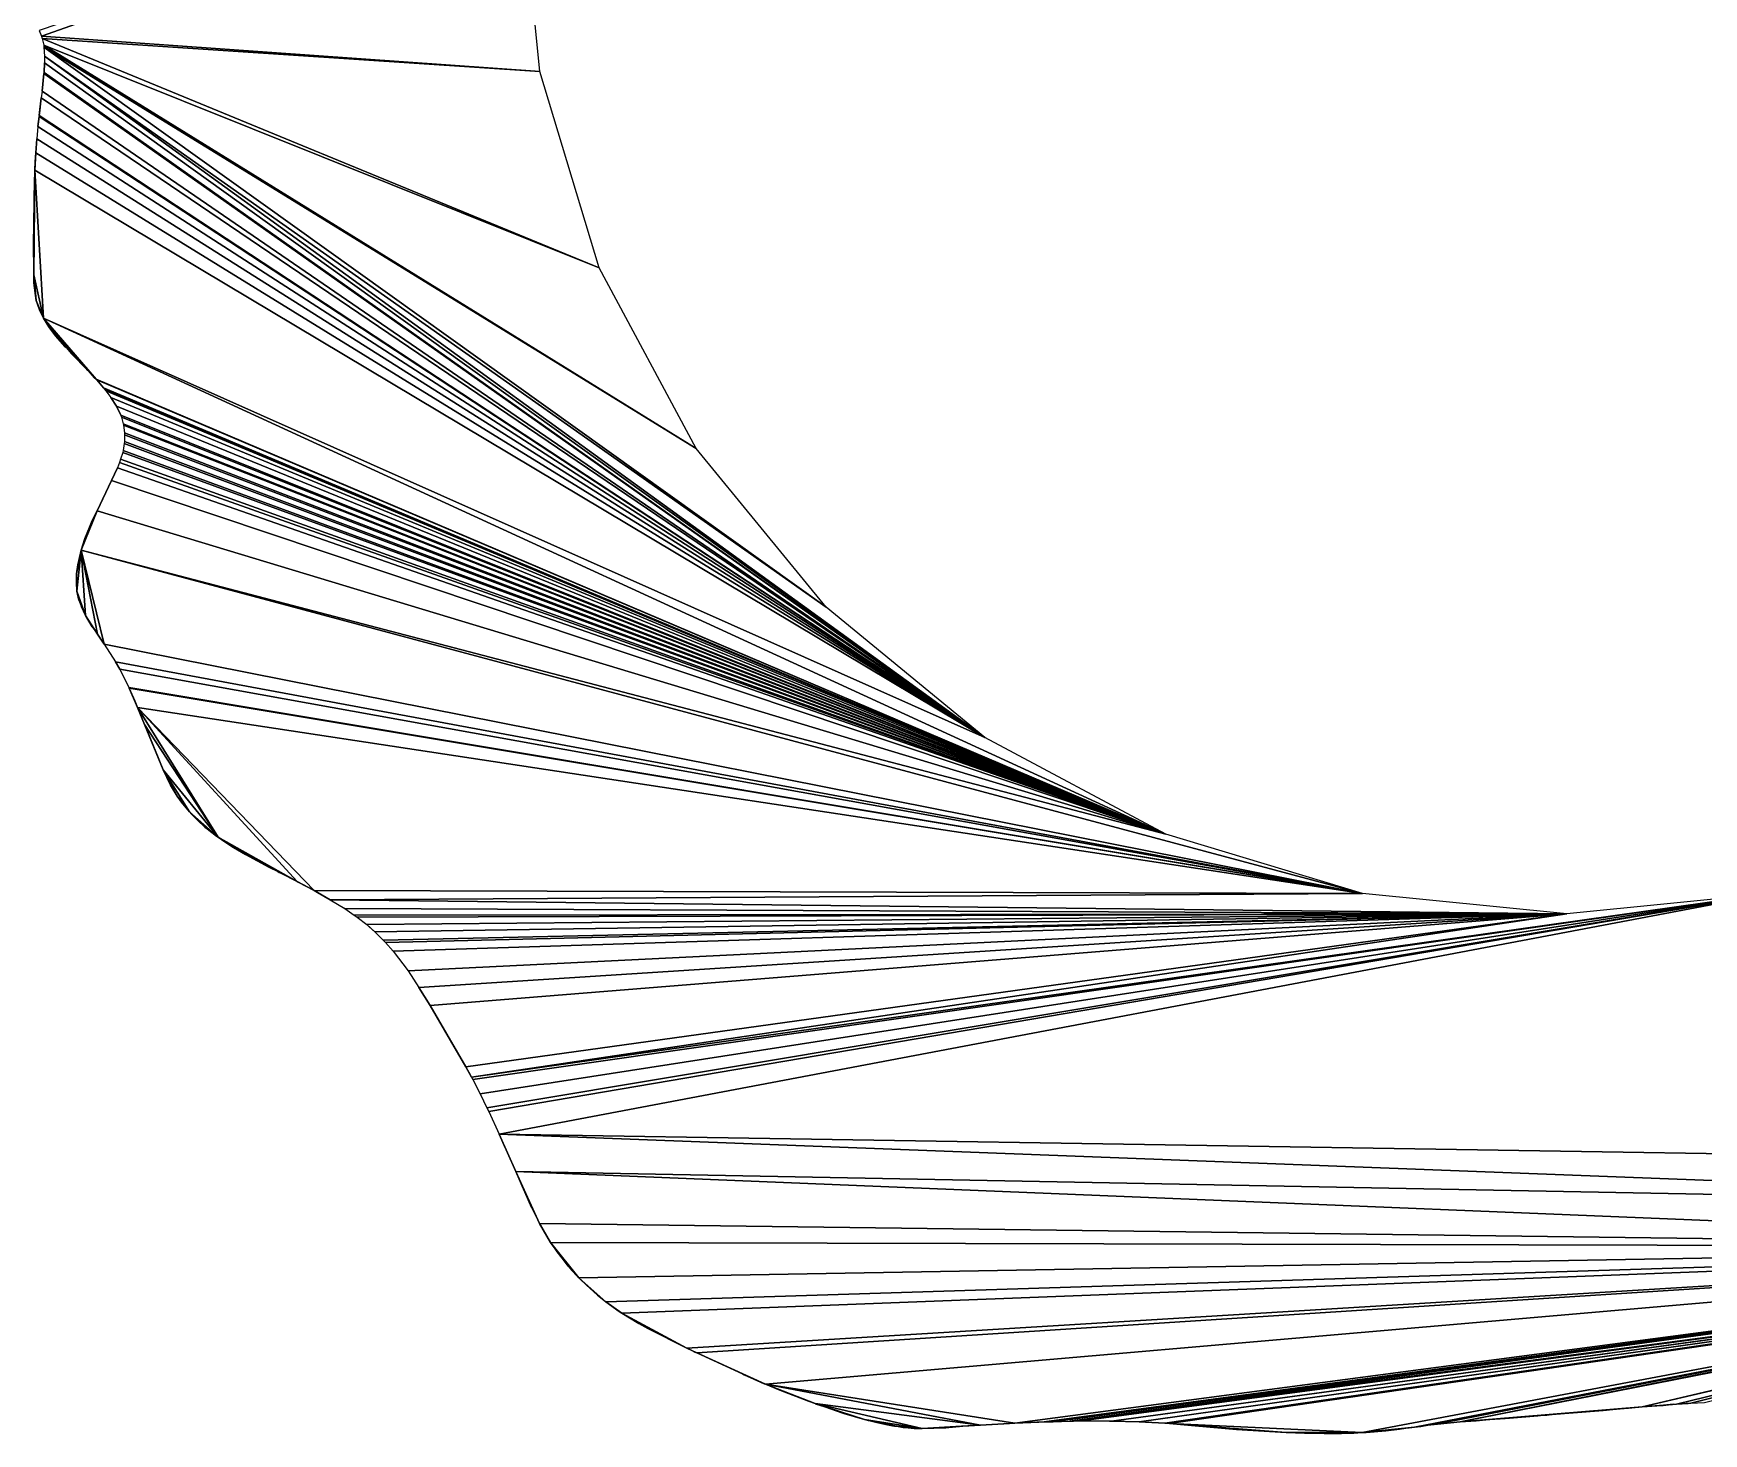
# Model space of a CAD drawing. Extents: x -96 to 96, y -93 to 93.
# Drawn here: x -90.8 to 8.1, y -92.8 to -9.8 of the extents above; entities that cross this region are included whole.
import ezdxf

# ---------------------------------------------------------------- set-up
doc = ezdxf.new("R2010")
doc.units = 0

msp = doc.modelspace()

# ---------------------------------------------------------------- linework, layer by layer
for points in [[(-62, 0, 100), (-90.445, -9.672, 100), (-90.306, -10.02, 100)], [(-60.809, -12.096, 100), (-62, 0, 100), (-90.306, -10.02, 100)], [(-60.809, -12.096, 100), (-90.306, -10.02, 100), (-90.274, -10.144, 100)], [(-57.281, -23.726, 100), (-60.809, -12.096, 100), (-90.274, -10.144, 100)], [(-57.281, -23.726, 100), (-90.274, -10.144, 100), (-90.181, -10.541, 100)], [(-51.551, -34.445, 100), (-57.281, -23.726, 100), (-90.181, -10.541, 100)], [(-51.551, -34.445, 100), (-90.181, -10.541, 100), (-90.164, -10.666, 100)], [(-43.841, -43.841, 100), (-51.551, -34.445, 100), (-90.164, -10.666, 100)], [(-43.841, -43.841, 100), (-90.164, -10.666, 100), (-90.128, -11.188, 100)], [(-90.13, -11.585, 100), (-90.161, -12.107, 100), (-90.162, -12.169, 100)], [(-34.445, -51.551, 100), (-90.13, -11.585, 100), (-90.162, -12.169, 100)], [(-34.445, -51.551, 100), (-90.128, -11.188, 100), (-90.13, -11.585, 100)], [(-34.445, -51.551, 100), (-43.841, -43.841, 100), (-90.128, -11.188, 100)], [(-90.165, -12.232, 100), (-90.27, -13.151, 100), (-90.279, -13.276, 100)], [(-34.445, -51.551, 100), (-90.165, -12.232, 100), (-90.279, -13.276, 100)], [(-34.445, -51.551, 100), (-90.162, -12.169, 100), (-90.165, -12.232, 100)], [(-90.326, -13.673, 100), (-90.438, -14.578, 100), (-90.448, -14.717, 100)], [(-34.445, -51.551, 100), (-90.326, -13.673, 100), (-90.448, -14.717, 100)], [(-34.445, -51.551, 100), (-90.279, -13.276, 100), (-90.326, -13.673, 100)], [(-90.455, -14.779, 100), (-90.516, -15.238, 100), (-90.523, -15.363, 100)], [(-34.445, -51.551, 100), (-90.455, -14.779, 100), (-90.523, -15.363, 100)], [(-34.445, -51.551, 100), (-90.448, -14.717, 100), (-90.455, -14.779, 100)], [(-34.445, -51.551, 100), (-90.523, -15.363, 100), (-90.586, -16.084, 100)], [(-90.586, -16.084, 100), (-90.608, -16.282, 100), (-90.646, -16.929, 100)], [(-34.445, -51.551, 100), (-90.586, -16.084, 100), (-90.646, -16.929, 100)], [(-90.695, -17.451, 100), (-90.712, -17.848, 100), (-90.711, -17.941, 100)], [(-90.646, -16.929, 100), (-90.695, -17.451, 100), (-90.711, -17.941, 100)], [(-34.445, -51.551, 100), (-90.646, -16.929, 100), (-90.711, -17.941, 100)], [(-90.646, -16.929, 100), (-90.688, -17.326, 100), (-90.695, -17.451, 100)], [(-90.711, -17.941, 100), (-90.755, -19.538, 100), (-90.775, -21.392, 100)], [(-90.711, -17.941, 100), (-90.775, -21.392, 100), (-90.771, -24.156, 100)], [(-90.711, -17.941, 100), (-90.771, -24.156, 100), (-90.198, -26.72, 100)], [(-90.711, -17.941, 100), (-90.757, -19.414, 100), (-90.755, -19.538, 100)], [(-34.445, -51.551, 100), (-90.711, -17.941, 100), (-90.198, -26.72, 100)], [(-90.755, -19.538, 100), (-90.774, -19.998, 100), (-90.775, -21.392, 100)], [(-90.775, -21.392, 100), (-90.778, -21.456, 100), (-90.786, -22.073, 100)], [(-90.775, -21.392, 100), (-90.786, -22.073, 100), (-90.771, -24.156, 100)], [(-90.786, -22.073, 100), (-90.791, -22.148, 100), (-90.771, -24.156, 100)], [(-90.771, -24.156, 100), (-90.771, -24.368, 100), (-90.762, -24.633, 100)], [(-90.771, -24.156, 100), (-90.762, -24.633, 100), (-90.63, -25.676, 100)], [(-90.771, -24.156, 100), (-90.63, -25.676, 100), (-90.198, -26.72, 100)], [(-90.762, -24.633, 100), (-90.713, -25.154, 100), (-90.63, -25.676, 100)], [(-90.63, -25.676, 100), (-90.592, -25.796, 100), (-90.435, -26.219, 100)], [(-90.63, -25.676, 100), (-90.435, -26.219, 100), (-90.198, -26.72, 100)], [(-90.435, -26.219, 100), (-90.351, -26.405, 100), (-90.198, -26.72, 100)], [(-90.198, -26.72, 100), (-89.962, -27.107, 100), (-89.884, -27.23, 100)], [(-90.198, -26.72, 100), (-89.884, -27.23, 100), (-89.478, -27.764, 100)], [(-90.198, -26.72, 100), (-89.478, -27.764, 100), (-88.86, -28.461, 100)], [(-90.198, -26.72, 100), (-88.86, -28.461, 100), (-87.568, -29.815, 100)], [(-90.198, -26.72, 100), (-87.568, -29.815, 100), (-87.167, -30.247, 100)], [(-90.198, -26.72, 100), (-87.167, -30.247, 100), (-87.07, -30.339, 100)], [(-23.726, -57.281, 100), (-34.445, -51.551, 100), (-90.198, -26.72, 100)], [(-23.726, -57.281, 100), (-90.198, -26.72, 100), (-87.07, -30.339, 100)], [(-89.884, -27.23, 100), (-89.79, -27.357, 100), (-89.478, -27.764, 100)], [(-89.478, -27.764, 100), (-89.342, -27.923, 100), (-88.926, -28.39, 100)], [(-89.478, -27.764, 100), (-88.926, -28.39, 100), (-88.86, -28.461, 100)], [(-88.86, -28.461, 100), (-88.548, -28.808, 100), (-87.568, -29.815, 100)], [(-87.568, -29.815, 100), (-87.353, -30.05, 100), (-87.167, -30.247, 100)], [(-23.726, -57.281, 100), (-87.07, -30.339, 100), (-87.037, -30.373, 100)], [(-87.037, -30.373, 100), (-86.98, -30.446, 100), (-86.64, -30.844, 100)], [(-23.726, -57.281, 100), (-87.037, -30.373, 100), (-86.64, -30.844, 100)], [(-23.726, -57.281, 100), (-86.64, -30.844, 100), (-86.593, -30.895, 100)], [(-23.726, -57.281, 100), (-86.593, -30.895, 100), (-86.495, -31.02, 100)], [(-23.726, -57.281, 100), (-86.495, -31.02, 100), (-86.199, -31.418, 100)], [(-86.199, -31.418, 100), (-86.121, -31.55, 100), (-85.878, -31.939, 100)], [(-23.726, -57.281, 100), (-86.199, -31.418, 100), (-85.878, -31.939, 100)], [(-85.878, -31.939, 100), (-85.692, -32.315, 100), (-85.615, -32.461, 100)], [(-23.726, -57.281, 100), (-85.878, -31.939, 100), (-85.615, -32.461, 100)], [(-23.726, -57.281, 100), (-85.615, -32.461, 100), (-85.57, -32.586, 100)], [(-23.726, -57.281, 100), (-85.57, -32.586, 100), (-85.467, -32.983, 100)], [(-23.726, -57.281, 100), (-85.467, -32.983, 100), (-85.454, -33.05, 100)], [(-23.726, -57.281, 100), (-85.454, -33.05, 100), (-85.393, -33.505, 100)], [(-23.726, -57.281, 100), (-85.393, -33.505, 100), (-85.387, -33.629, 100)], [(-23.726, -57.281, 100), (-85.479, -34.548, 100), (-85.504, -34.673, 100)], [(-23.726, -57.281, 100), (-85.414, -34.151, 100), (-85.479, -34.548, 100)], [(-23.726, -57.281, 100), (-85.398, -34.027, 100), (-85.414, -34.151, 100)], [(-23.726, -57.281, 100), (-85.387, -33.629, 100), (-85.398, -34.027, 100)], [(-85.816, -35.592, 100), (-86.032, -36.044, 100), (-86.16, -36.333, 100)], [(-23.726, -57.281, 100), (-85.816, -35.592, 100), (-86.16, -36.333, 100)], [(-23.726, -57.281, 100), (-85.693, -35.269, 100), (-85.816, -35.592, 100)], [(-23.726, -57.281, 100), (-85.626, -35.07, 100), (-85.693, -35.269, 100)], [(-23.726, -57.281, 100), (-85.504, -34.673, 100), (-85.626, -35.07, 100)], [(-86.16, -36.333, 100), (-86.713, -37.481, 100), (-87.011, -38.128, 100)], [(-23.726, -57.281, 100), (-86.16, -36.333, 100), (-87.011, -38.128, 100)], [(-87.011, -38.128, 100), (-87.291, -38.656, 100), (-87.954, -40.459, 100)], [(-23.726, -57.281, 100), (-87.011, -38.128, 100), (-87.954, -40.459, 100)], [(-87.011, -38.128, 100), (-87.135, -38.354, 100), (-87.291, -38.656, 100)], [(-87.291, -38.656, 100), (-87.739, -39.768, 100), (-87.954, -40.459, 100)], [(-87.291, -38.656, 100), (-87.323, -38.724, 100), (-87.739, -39.768, 100)], [(-87.954, -40.459, 100), (-88.151, -41.333, 100), (-88.237, -41.855, 100)], [(-87.954, -40.459, 100), (-88.237, -41.855, 100), (-88.219, -42.899, 100)], [(-87.954, -40.459, 100), (-88.219, -42.899, 100), (-87.701, -44.34, 100)], [(-87.954, -40.459, 100), (-88.114, -41.087, 100), (-88.151, -41.333, 100)], [(-87.739, -39.768, 100), (-87.795, -39.931, 100), (-87.954, -40.459, 100)], [(-12.096, -60.809, 100), (-23.726, -57.281, 100), (-87.954, -40.459, 100)], [(-87.954, -40.459, 100), (-87.701, -44.34, 100), (-86.997, -45.433, 100)], [(-87.954, -40.459, 100), (-86.997, -45.433, 100), (-86.596, -46.03, 100)], [(-12.096, -60.809, 100), (-87.954, -40.459, 100), (-86.596, -46.03, 100)], [(-88.151, -41.333, 100), (-88.189, -41.53, 100), (-88.237, -41.855, 100)], [(-88.237, -41.855, 100), (-88.243, -41.916, 100), (-88.248, -42.377, 100)], [(-88.237, -41.855, 100), (-88.248, -42.377, 100), (-88.219, -42.899, 100)], [(-88.248, -42.377, 100), (-88.245, -42.455, 100), (-88.219, -42.899, 100)], [(-88.219, -42.899, 100), (-88.203, -43.023, 100), (-88.103, -43.421, 100)], [(-88.219, -42.899, 100), (-88.103, -43.421, 100), (-87.949, -43.818, 100)], [(-88.219, -42.899, 100), (-87.949, -43.818, 100), (-87.701, -44.34, 100)], [(-87.949, -43.818, 100), (-87.909, -43.943, 100), (-87.701, -44.34, 100)], [(-87.701, -44.34, 100), (-87.645, -44.464, 100), (-87.309, -45.004, 100)], [(-87.701, -44.34, 100), (-87.309, -45.004, 100), (-86.997, -45.433, 100)], [(-86.997, -45.433, 100), (-86.938, -45.536, 100), (-86.596, -46.03, 100)], [(-12.096, -60.809, 100), (-86.596, -46.03, 100), (-85.931, -47.074, 100)], [(-85.931, -47.074, 100), (-85.713, -47.464, 100), (-85.682, -47.515, 100)], [(-12.096, -60.809, 100), (-85.931, -47.074, 100), (-85.682, -47.515, 100)], [(-12.096, -60.809, 100), (-85.682, -47.515, 100), (-85.133, -48.607, 100)], [(-12.096, -60.809, 100), (-85.133, -48.607, 100), (-85.117, -48.64, 100)], [(-85.117, -48.64, 100), (-84.901, -49.157, 100), (-84.793, -49.398, 100)], [(-85.117, -48.64, 100), (-84.793, -49.398, 100), (-84.626, -49.779, 100)], [(-12.096, -60.809, 100), (-85.117, -48.64, 100), (-84.626, -49.779, 100)], [(-84.793, -49.398, 100), (-84.727, -49.555, 100), (-84.626, -49.779, 100)], [(-84.626, -49.779, 100), (-84.405, -50.331, 100), (-84.211, -50.789, 100)], [(-84.626, -49.779, 100), (-84.211, -50.789, 100), (-79.849, -57.466, 100)], [(-84.626, -49.779, 100), (-79.849, -57.466, 100), (-75.176, -60.098, 100)], [(-84.626, -49.779, 100), (-75.176, -60.098, 100), (-74.175, -60.631, 100)], [(-12.096, -60.809, 100), (-84.626, -49.779, 100), (-74.175, -60.631, 100)], [(-84.211, -50.789, 100), (-84.119, -51.024, 100), (-84.079, -51.112, 100)], [(-84.211, -50.789, 100), (-84.079, -51.112, 100), (-83.111, -53.478, 100)], [(-84.211, -50.789, 100), (-83.111, -53.478, 100), (-79.849, -57.466, 100)], [(-84.079, -51.112, 100), (-83.665, -52.133, 100), (-83.111, -53.478, 100)], [(-83.665, -52.133, 100), (-83.622, -52.247, 100), (-83.589, -52.32, 100)], [(-83.665, -52.133, 100), (-83.589, -52.32, 100), (-83.111, -53.478, 100)], [(-83.111, -53.478, 100), (-82.99, -53.734, 100), (-82.669, -54.385, 100)], [(-83.111, -53.478, 100), (-82.669, -54.385, 100), (-82.273, -55.035, 100)], [(-83.111, -53.478, 100), (-82.273, -55.035, 100), (-81.557, -55.972, 100)], [(-83.111, -53.478, 100), (-81.557, -55.972, 100), (-79.849, -57.466, 100)], [(-82.669, -54.385, 100), (-82.376, -54.876, 100), (-82.273, -55.035, 100)], [(-82.273, -55.035, 100), (-82.112, -55.269, 100), (-82.019, -55.394, 100)], [(-82.273, -55.035, 100), (-82.019, -55.394, 100), (-81.557, -55.972, 100)], [(-82.019, -55.394, 100), (-81.664, -55.844, 100), (-81.557, -55.972, 100)], [(-81.557, -55.972, 100), (-81.445, -56.089, 100), (-81.049, -56.484, 100)], [(-81.557, -55.972, 100), (-81.049, -56.484, 100), (-80.499, -56.981, 100)], [(-81.557, -55.972, 100), (-80.499, -56.981, 100), (-79.849, -57.466, 100)], [(-81.049, -56.484, 100), (-80.634, -56.864, 100), (-80.499, -56.981, 100)], [(-80.499, -56.981, 100), (-80.039, -57.331, 100), (-79.947, -57.399, 100)], [(-80.499, -56.981, 100), (-79.947, -57.399, 100), (-79.849, -57.466, 100)], [(-79.849, -57.466, 100), (-79.465, -57.738, 100), (-79.33, -57.826, 100)], [(-79.849, -57.466, 100), (-79.33, -57.826, 100), (-78.933, -58.069, 100)], [(-79.849, -57.466, 100), (-78.933, -58.069, 100), (-78.223, -58.49, 100)], [(-79.849, -57.466, 100), (-78.223, -58.49, 100), (-76.313, -59.502, 100)], [(-79.849, -57.466, 100), (-76.313, -59.502, 100), (-75.176, -60.098, 100)], [(-78.933, -58.069, 100), (-78.819, -58.142, 100), (-78.223, -58.49, 100)], [(-78.223, -58.49, 100), (-76.981, -59.172, 100), (-76.844, -59.243, 100)], [(-78.223, -58.49, 100), (-76.844, -59.243, 100), (-76.313, -59.502, 100)], [(-76.313, -59.502, 100), (-76.234, -59.549, 100), (-76.147, -59.597, 100)], [(-76.313, -59.502, 100), (-76.147, -59.597, 100), (-75.176, -60.098, 100)], [(-75.176, -60.098, 100), (-75.119, -60.132, 100), (-74.175, -60.631, 100)], [(-74.175, -60.631, 100), (-73.968, -60.753, 100), (-73.212, -61.172, 100)], [(-12.096, -60.809, 100), (-74.175, -60.631, 100), (-73.212, -61.172, 100)], [(0, -62, 100), (-12.096, -60.809, 100), (-73.212, -61.172, 100)], [(0, -62, 100), (-73.212, -61.172, 100), (-72.359, -61.687, 100)], [(12.096, -60.809, 100), (0, -62, 100), (-64.843, -71.694, 100)], [(12.096, -60.809, 100), (-64.843, -71.694, 100), (-64.775, -71.818, 100)], [(12.096, -60.809, 100), (-64.775, -71.818, 100), (-64.33, -72.68, 100)], [(12.096, -60.809, 100), (-64.33, -72.68, 100), (-63.943, -73.493, 100)], [(12.096, -60.809, 100), (-63.943, -73.493, 100), (-63.826, -73.725, 100)], [(12.096, -60.809, 100), (-63.826, -73.725, 100), (-63.204, -75.061, 100)], [(55.091, -76.963, 100), (12.096, -60.809, 100), (-63.204, -75.061, 100)], [(0, -62, 100), (-72.359, -61.687, 100), (-71.794, -62.082, 100)], [(0, -62, 100), (-71.794, -62.082, 100), (-71.629, -62.203, 100)], [(0, -62, 100), (-71.629, -62.203, 100), (-71.056, -62.646, 100)], [(0, -62, 100), (-71.056, -62.646, 100), (-70.568, -63.074, 100)], [(0, -62, 100), (-70.568, -63.074, 100), (-70.071, -63.558, 100)], [(0, -62, 100), (-70.071, -63.558, 100), (-69.932, -63.713, 100)], [(0, -62, 100), (-69.932, -63.713, 100), (-69.492, -64.227, 100)], [(0, -62, 100), (-69.492, -64.227, 100), (-68.603, -65.381, 100)], [(0, -62, 100), (-68.603, -65.381, 100), (-67.961, -66.366, 100)], [(0, -62, 100), (-67.961, -66.366, 100), (-67.306, -67.437, 100)], [(0, -62, 100), (-67.306, -67.437, 100), (-65.179, -71.081, 100)], [(0, -62, 100), (-65.179, -71.081, 100), (-64.843, -71.694, 100)], [(-71.056, -62.646, 100), (-70.906, -62.783, 100), (-70.568, -63.074, 100)], [(-70.568, -63.074, 100), (-70.469, -63.173, 100), (-70.071, -63.558, 100)], [(-67.961, -66.366, 100), (-67.62, -66.937, 100), (-67.306, -67.437, 100)], [(-67.306, -67.437, 100), (-66.215, -69.31, 100), (-65.744, -70.116, 100)], [(-67.306, -67.437, 100), (-65.744, -70.116, 100), (-65.179, -71.081, 100)], [(-65.744, -70.116, 100), (-65.382, -70.758, 100), (-65.179, -71.081, 100)], [(-65.179, -71.081, 100), (-64.914, -71.569, 100), (-64.843, -71.694, 100)], [(-63.204, -75.061, 100), (-62.893, -75.779, 100), (-62.834, -75.903, 100)], [(-63.204, -75.061, 100), (-62.834, -75.903, 100), (-62.218, -77.272, 100)], [(51.513, -79.448, 100), (55.091, -76.963, 100), (-63.204, -75.061, 100)], [(51.513, -79.448, 100), (-63.204, -75.061, 100), (-62.218, -77.272, 100)], [(-62.218, -77.272, 100), (-61.861, -78.118, 100), (-61.291, -79.41, 100)], [(-62.218, -77.272, 100), (-61.291, -79.41, 100), (-61.138, -79.704, 100)], [(46.311, -81.735, 100), (51.513, -79.448, 100), (-62.218, -77.272, 100)], [(-62.218, -77.272, 100), (-61.138, -79.704, 100), (-60.829, -80.35, 100)], [(46.311, -81.735, 100), (-62.218, -77.272, 100), (-60.829, -80.35, 100)], [(-60.829, -80.35, 100), (-60.764, -80.475, 100), (-60.634, -80.692, 100)], [(-60.829, -80.35, 100), (-60.634, -80.692, 100), (-60.168, -81.471, 100)], [(46.311, -81.735, 100), (-60.829, -80.35, 100), (-60.168, -81.471, 100)], [(-60.634, -80.692, 100), (-60.41, -81.092, 100), (-60.168, -81.471, 100)], [(-60.168, -81.471, 100), (-60.126, -81.54, 100), (-60.058, -81.633, 100)], [(-60.168, -81.471, 100), (-60.058, -81.633, 100), (-59.125, -82.889, 100)], [(-60.168, -81.471, 100), (-59.125, -82.889, 100), (-58.489, -83.573, 100)], [(46.311, -81.735, 100), (-60.168, -81.471, 100), (-58.489, -83.573, 100)], [(-60.058, -81.633, 100), (-59.793, -82.038, 100), (-59.125, -82.889, 100)], [(46.311, -81.735, 100), (-58.489, -83.573, 100), (-56.888, -84.99, 100)], [(46.311, -81.735, 100), (-56.888, -84.99, 100), (-55.944, -85.67, 100)], [(-55.944, -85.67, 100), (-52.093, -87.736, 100), (46.311, -81.735, 100)], [(-52.093, -87.736, 100), (-51.497, -88.025, 100), (46.311, -81.735, 100)], [(-51.497, -88.025, 100), (-47.436, -89.879, 100), (46.311, -81.735, 100)], [(-47.436, -89.879, 100), (-32.674, -92.175, 100), (46.311, -81.735, 100)], [(-32.674, -92.175, 100), (-30.93, -92.109, 100), (46.311, -81.735, 100)], [(-30.93, -92.109, 100), (-30.408, -92.095, 100), (46.311, -81.735, 100)], [(-30.408, -92.095, 100), (-29.42, -92.067, 100), (46.311, -81.735, 100)], [(-29.42, -92.067, 100), (40.57, -82.846, 100), (46.311, -81.735, 100)], [(-59.125, -82.889, 100), (-58.929, -83.121, 100), (-58.59, -83.475, 100)], [(-59.125, -82.889, 100), (-58.59, -83.475, 100), (-58.489, -83.573, 100)], [(-29.42, -92.067, 100), (-29.203, -92.057, 100), (40.57, -82.846, 100)], [(-29.203, -92.057, 100), (-28.747, -92.047, 100), (40.57, -82.846, 100)], [(-28.747, -92.047, 100), (-26.952, -92.059, 100), (40.57, -82.846, 100)], [(-26.952, -92.059, 100), (39.784, -82.954, 100), (40.57, -82.846, 100)], [(-26.952, -92.059, 100), (-25.313, -92.099, 100), (39.784, -82.954, 100)], [(-25.313, -92.099, 100), (39.526, -82.997, 100), (39.784, -82.954, 100)], [(-25.313, -92.099, 100), (-23.801, -92.188, 100), (39.526, -82.997, 100)], [(-23.801, -92.188, 100), (39.004, -83.095, 100), (39.526, -82.997, 100)], [(-58.489, -83.573, 100), (-58.422, -83.644, 100), (-58.068, -83.996, 100)], [(-58.489, -83.573, 100), (-58.068, -83.996, 100), (-57.397, -84.597, 100)], [(-58.489, -83.573, 100), (-57.397, -84.597, 100), (-56.888, -84.99, 100)], [(-23.801, -92.188, 100), (-23.526, -92.207, 100), (39.004, -83.095, 100)], [(-23.526, -92.207, 100), (-12.107, -92.741, 100), (39.004, -83.095, 100)], [(-12.107, -92.741, 100), (-9.01, -92.41, 100), (39.004, -83.095, 100)], [(-9.01, -92.41, 100), (-8.216, -92.31, 100), (39.004, -83.095, 100)], [(-8.216, -92.31, 100), (-8.048, -92.286, 100), (39.004, -83.095, 100)], [(-8.048, -92.286, 100), (-7.848, -92.263, 100), (39.004, -83.095, 100)], [(-7.848, -92.263, 100), (37.842, -83.328, 100), (39.004, -83.095, 100)], [(-7.848, -92.263, 100), (-6.299, -92.108, 100), (37.842, -83.328, 100)], [(-6.299, -92.108, 100), (36.475, -83.682, 100), (37.842, -83.328, 100)], [(-6.299, -92.108, 100), (4.467, -91.21, 100), (36.475, -83.682, 100)], [(4.467, -91.21, 100), (35.351, -84.005, 100), (36.475, -83.682, 100)], [(4.467, -91.21, 100), (6.511, -91.048, 100), (35.351, -84.005, 100)], [(6.511, -91.048, 100), (35.226, -84.043, 100), (35.351, -84.005, 100)], [(6.511, -91.048, 100), (7.354, -90.996, 100), (35.226, -84.043, 100)], [(7.354, -90.996, 100), (34.736, -84.193, 100), (35.226, -84.043, 100)], [(-56.888, -84.99, 100), (-56.78, -85.081, 100), (-56.099, -85.565, 100)], [(-56.888, -84.99, 100), (-56.099, -85.565, 100), (-55.944, -85.67, 100)], [(7.354, -90.996, 100), (8.164, -90.95, 100), (34.736, -84.193, 100)], [(-55.944, -85.67, 100), (-55.092, -86.189, 100), (-54.947, -86.275, 100)], [(-55.944, -85.67, 100), (-54.947, -86.275, 100), (-52.093, -87.736, 100)], [(-54.947, -86.275, 100), (-54.415, -86.577, 100), (-52.093, -87.736, 100)], [(-52.093, -87.736, 100), (-51.803, -87.885, 100), (-51.497, -88.025, 100)], [(-51.803, -87.885, 100), (-51.618, -87.973, 100), (-51.497, -88.025, 100)], [(-51.497, -88.025, 100), (-48.812, -89.268, 100), (-47.436, -89.879, 100)], [(-48.812, -89.268, 100), (-48.7, -89.327, 100), (-47.436, -89.879, 100)], [(-48.7, -89.327, 100), (-47.741, -89.761, 100), (-47.436, -89.879, 100)], [(-47.741, -89.761, 100), (-47.525, -89.852, 100), (-47.436, -89.879, 100)], [(-47.436, -89.879, 100), (-46.591, -90.232, 100), (-44.499, -91.025, 100)], [(-47.436, -89.879, 100), (-44.499, -91.025, 100), (-34.707, -92.293, 100)], [(-47.436, -89.879, 100), (-34.707, -92.293, 100), (-32.674, -92.175, 100)], [(-46.591, -90.232, 100), (-44.896, -90.883, 100), (-44.499, -91.025, 100)], [(-44.499, -91.025, 100), (-44.499, -91.036, 100), (-43.937, -91.218, 100)], [(-44.499, -91.025, 100), (-43.937, -91.218, 100), (-41.576, -91.957, 100)], [(-44.499, -91.025, 100), (-41.576, -91.957, 100), (-38.165, -92.5, 100)], [(-44.499, -91.025, 100), (-38.165, -92.5, 100), (-34.707, -92.293, 100)], [(-43.937, -91.218, 100), (-42.923, -91.568, 100), (-41.576, -91.957, 100)], [(-42.923, -91.568, 100), (-42.808, -91.605, 100), (-41.576, -91.957, 100)], [(-41.576, -91.957, 100), (-41.47, -91.989, 100), (-41.247, -92.051, 100)], [(-41.576, -91.957, 100), (-41.247, -92.051, 100), (-39.677, -92.368, 100)], [(-41.576, -91.957, 100), (-39.677, -92.368, 100), (-38.165, -92.5, 100)], [(-6.299, -92.108, 100), (-4.588, -91.968, 100), (4.467, -91.21, 100)], [(-6.299, -92.108, 100), (-5.353, -92.043, 100), (-4.588, -91.968, 100)], [(-4.588, -91.968, 100), (-3.651, -91.901, 100), (4.467, -91.21, 100)], [(-4.588, -91.968, 100), (-4.56, -91.967, 100), (-3.651, -91.901, 100)], [(-3.651, -91.901, 100), (-1.443, -91.716, 100), (4.467, -91.21, 100)], [(-3.651, -91.901, 100), (-3.377, -91.886, 100), (-1.443, -91.716, 100)], [(-3.377, -91.886, 100), (-1.704, -91.746, 100), (-1.443, -91.716, 100)], [(-1.443, -91.716, 100), (-0.878, -91.672, 100), (4.467, -91.21, 100)], [(-1.443, -91.716, 100), (-1.182, -91.709, 100), (-0.878, -91.672, 100)], [(-0.878, -91.672, 100), (2.741, -91.365, 100), (4.467, -91.21, 100)], [(-0.878, -91.672, 100), (2.168, -91.424, 100), (2.741, -91.365, 100)], [(2.741, -91.365, 100), (2.879, -91.357, 100), (4.467, -91.21, 100)], [(2.879, -91.357, 100), (3.657, -91.286, 100), (4.467, -91.21, 100)], [(3.657, -91.286, 100), (4.037, -91.262, 100), (4.467, -91.21, 100)], [(4.467, -91.21, 100), (5.33, -91.15, 100), (6.511, -91.048, 100)], [(5.33, -91.15, 100), (6.323, -91.065, 100), (6.511, -91.048, 100)], [(5.33, -91.15, 100), (5.72, -91.128, 100), (6.323, -91.065, 100)], [(6.511, -91.048, 100), (7.186, -91.011, 100), (7.354, -90.996, 100)], [(-41.47, -91.989, 100), (-41.367, -92.023, 100), (-41.247, -92.051, 100)], [(-41.247, -92.051, 100), (-40.845, -92.151, 100), (-39.926, -92.337, 100)], [(-41.247, -92.051, 100), (-39.926, -92.337, 100), (-39.677, -92.368, 100)], [(-40.845, -92.151, 100), (-40.324, -92.261, 100), (-39.926, -92.337, 100)], [(-39.926, -92.337, 100), (-39.802, -92.355, 100), (-39.677, -92.368, 100)], [(-39.677, -92.368, 100), (-39.28, -92.434, 100), (-39.172, -92.438, 100)], [(-39.677, -92.368, 100), (-39.172, -92.438, 100), (-38.633, -92.489, 100)], [(-39.677, -92.368, 100), (-38.633, -92.489, 100), (-38.165, -92.5, 100)], [(-39.172, -92.438, 100), (-38.758, -92.486, 100), (-38.633, -92.489, 100)], [(-38.633, -92.489, 100), (-38.236, -92.504, 100), (-38.165, -92.5, 100)], [(-38.165, -92.5, 100), (-35.826, -92.37, 100), (-34.707, -92.293, 100)], [(-38.165, -92.5, 100), (-36.579, -92.441, 100), (-35.826, -92.37, 100)], [(-38.165, -92.5, 100), (-36.771, -92.453, 100), (-36.579, -92.441, 100)], [(-36.579, -92.441, 100), (-35.959, -92.385, 100), (-35.826, -92.37, 100)], [(-35.826, -92.37, 100), (-35.105, -92.328, 100), (-34.707, -92.293, 100)], [(-34.707, -92.293, 100), (-33.002, -92.2, 100), (-32.674, -92.175, 100)], [(-32.674, -92.175, 100), (-31.263, -92.131, 100), (-30.93, -92.109, 100)], [(-30.93, -92.109, 100), (-30.447, -92.098, 100), (-30.408, -92.095, 100)], [(-28.747, -92.047, 100), (-27.078, -92.061, 100), (-26.952, -92.059, 100)], [(-26.952, -92.059, 100), (-25.909, -92.092, 100), (-25.313, -92.099, 100)], [(-25.313, -92.099, 100), (-24.555, -92.152, 100), (-23.801, -92.188, 100)], [(-23.526, -92.207, 100), (-22.007, -92.337, 100), (-16.613, -92.737, 100)], [(-23.526, -92.207, 100), (-16.613, -92.737, 100), (-12.107, -92.741, 100)], [(-22.007, -92.337, 100), (-19.551, -92.555, 100), (-16.613, -92.737, 100)], [(-16.613, -92.737, 100), (-16.515, -92.744, 100), (-15.522, -92.785, 100)], [(-16.613, -92.737, 100), (-15.522, -92.785, 100), (-13.465, -92.794, 100)], [(-16.613, -92.737, 100), (-13.465, -92.794, 100), (-12.107, -92.741, 100)], [(-15.522, -92.785, 100), (-14.362, -92.802, 100), (-13.465, -92.794, 100)], [(-13.465, -92.794, 100), (-12.731, -92.78, 100), (-12.107, -92.741, 100)], [(-13.465, -92.794, 100), (-13.335, -92.796, 100), (-12.731, -92.78, 100)], [(-12.731, -92.78, 100), (-12.703, -92.781, 100), (-12.107, -92.741, 100)], [(-12.703, -92.781, 100), (-12.609, -92.777, 100), (-12.107, -92.741, 100)], [(-12.107, -92.741, 100), (-9.532, -92.478, 100), (-9.01, -92.41, 100)], [(-12.107, -92.741, 100), (-10.7, -92.634, 100), (-9.532, -92.478, 100)], [(-12.107, -92.741, 100), (-11.873, -92.728, 100), (-10.7, -92.634, 100)], [(-11.873, -92.728, 100), (-10.764, -92.641, 100), (-10.7, -92.634, 100)], [(-10.7, -92.634, 100), (-9.899, -92.533, 100), (-9.532, -92.478, 100)], [(-9.532, -92.478, 100), (-9.333, -92.459, 100), (-9.01, -92.41, 100)], [(-9.01, -92.41, 100), (-8.642, -92.377, 100), (-8.216, -92.31, 100)], [(-7.848, -92.263, 100), (-7.652, -92.249, 100), (-6.299, -92.108, 100)]]:
    msp.add_3dface(points)

doc.saveas('drawing.dxf')
